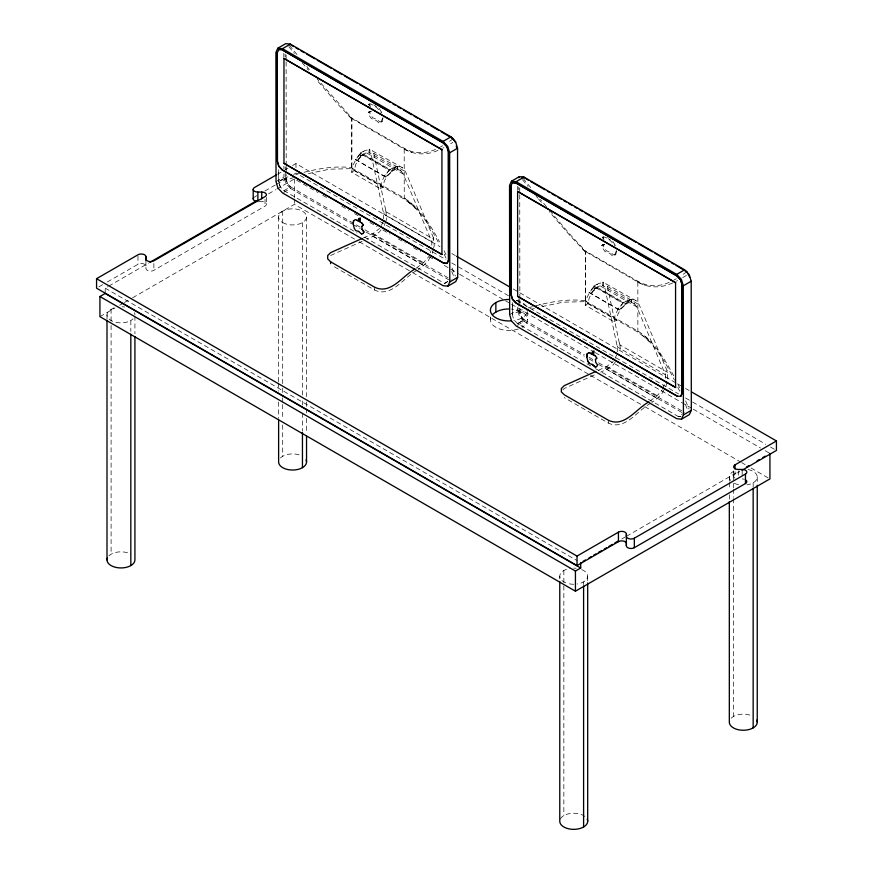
<?xml version="1.0" encoding="UTF-8"?>
<svg xmlns="http://www.w3.org/2000/svg" width="873" height="873" viewBox="0 0 873 873"><rect width="100%" height="100%" fill="white"/><g stroke="black" fill="none" stroke-linecap="round" stroke-linejoin="round"><path stroke-width="0.65" stroke-dasharray="4.37 3.27" d="M259.15 201.565L261.725 201.565A4.649 2.684 0 0 1 266.025 203.223A4.649 2.684 0 0 1 265.021 206.148L153.866 270.324A4.649 2.684 0 0 1 148.803 270.903A4.649 2.684 0 0 1 145.922 268.415L145.922 266.189A4.649 2.684 0 0 0 143.052 263.701A4.649 2.684 0 0 0 137.978 264.29L105.764 282.885M431.797 245.269L431.819 241.756L433.39 237.685L405.563 171.763L402.355 167.66L369.257 149.163L368.919 152.437L370.512 153.572L371.407 155.623L383.684 213.961L383.64 218.85M665.444 378.271L665.466 374.746L667.037 370.676L639.2 304.753L636.002 300.661L602.905 282.154L602.556 285.427L604.16 286.573L605.054 288.614L617.32 346.952L617.287 351.852M383.029 117.724L382.079 121.794L378.729 122.842L376.307 120.507L371.374 118.564L369.388 115.716L368.242 112.333L370.96 111.613A5.827 2.805 52.3 0 0 371.298 111.078L368.242 112.333L370.283 111.493M616.676 250.715L615.716 254.785L612.377 255.833L609.943 253.497L605.011 251.555L603.025 248.707L601.89 245.324L604.607 244.615M351.59 172.188L352.856 165.684L356.042 159.17L360.614 153.768L389.249 170.3L384.677 175.702L381.479 182.217L380.213 188.721L351.59 172.188L354.274 170.628L355.715 164.462L359.218 158.57L363.91 154.456L360.287 156.169L360.287 153.07L363.583 151.16L403.206 173.978L431.819 241.756L383.684 213.961L385.702 210.153L373.764 153.408L372.182 150.352M585.237 305.179L586.492 298.686L589.69 292.16L594.262 286.77L622.896 303.291L618.324 308.693L615.127 315.208L613.861 321.711L585.237 305.179L587.922 303.629L589.362 297.453L592.865 291.571L597.558 287.446L593.935 289.159L593.935 286.06L597.219 284.161L636.854 306.969L665.466 374.746L617.32 346.952L619.339 343.144L607.412 286.399L605.829 283.343M382.625 118.041L380.868 122.526M616.273 251.031L614.516 255.527M380.213 188.721L382.909 187.16L384.349 180.984L387.852 175.102L392.544 170.988L392.534 167.878L389.249 170.3M613.861 321.711L616.556 320.151L617.986 313.985L621.5 308.093L626.181 303.979L626.181 300.879L622.896 303.291M432.288 253.257L433.259 249.482M433.586 248.227L434.23 245.706L433.39 237.685M665.935 386.248L667.878 378.707L667.037 370.676M384.284 225.54L385.113 223.128M385.528 221.928L386.783 218.315L385.702 210.153M430.203 252.788L430.989 250.791M662.672 388.78L664.637 383.782M415.45 208.407L411.87 204.751L404.177 199.12L351.852 168.915A9.308 6.624 -82.9 0 0 351.655 167.954L351.819 118.008L317.161 78.952M351.633 118.444L404.199 149.065C414.773 155.438 428.119 155.198 439.064 149.894M649.086 341.398L645.518 337.742L637.825 332.122L585.499 301.905A9.308 6.624 -82.9 0 0 585.303 300.945L585.467 250.998L570.975 235.492L549.935 210.917M430.367 256.815L428.457 260.383L423.569 265.545L418.232 269.495M664.015 389.816L662.105 393.374L657.216 398.535L651.88 402.497M381.326 225.267L383.629 221M614.963 358.257L617.276 353.991M403.206 173.978L401.056 171.01L369.868 152.982L369.868 149.512L365.001 150.44L359.894 153.943L355.431 159.421L386.084 177.372L396.844 166.328L399.758 166.907M636.854 306.969L634.704 304.011L603.505 285.973L603.505 282.503L598.649 283.43L593.542 286.933L589.079 292.422L619.732 310.362L630.492 299.33L633.405 299.897M380.999 229.872L379.362 232.032L373.087 236.397L367.02 239.126M615.465 361.782L613.01 365.034L606.735 369.388L600.668 372.116M357.068 160.621L361.127 155.787L365.732 153.048L369.868 152.982L368.919 152.437M590.715 293.612L594.775 288.777L599.369 286.038L603.505 285.973L602.556 285.427M355.431 159.421L384.273 176.073L390.035 169.307L396.844 166.328M589.079 292.422L617.92 309.075L623.682 302.298L630.492 299.33M416.105 268.229L423.569 262.697L428.632 256.782M649.741 401.231L657.216 395.687L662.28 389.773M562.79 389.936L564.231 388.496L595.812 374.299M384.273 176.073L385.539 176.979L388.398 174.294M617.92 309.075L619.186 309.97L622.034 307.285M363.375 237.914L373.087 233.549L379.591 228.464M598.234 370.359L606.735 366.54L613.239 361.466M113.981 307.82L108.874 310.766L107.477 312.709A13.957 8.064 0 0 0 115.618 322.246A13.957 8.064 0 0 0 133.056 318.831M417.163 270.292C403.872 276.905 391.791 298.108 374.681 290.076L331.751 265.294M650.811 403.282C637.519 409.895 625.428 431.098 608.328 423.078L564.231 397.619M453.142 138.796L446.987 143.085M686.789 271.798L680.634 276.075M450.675 143.739L452.781 142.354M686.429 275.344L682.108 278.05M370.141 106.386L368.581 104.4L370.327 103.429L372.007 103.658M276.021 181.606L283.911 177.033L283.911 170.246M360.167 227.133L290.502 186.822L283.921 190.718L280.2 186.789L278.651 181.606L285.231 177.797L285.22 170.999M280.255 186.757L278.727 181.649L286.213 177.328L286.213 174.611M283.736 192.355L290.502 188.437L351.906 223.881M360.287 156.169L363.583 154.27L363.583 151.16M447.805 281.433L444.51 283.343L447.303 283.714M447.805 281.532L444.51 283.441L361.859 235.623M603.789 239.377L602.228 237.401L603.974 236.43L607.466 237.903M509.657 314.596L517.558 310.035L517.558 307.318M590.77 365.983L517.569 323.621L513.837 319.791L512.298 314.596L522.807 309.489M517.569 323.621L524.149 319.813L584.364 354.678M517.569 323.719L524.149 319.911L520.417 315.982L518.878 310.788L518.868 303.99M517.383 325.345L524.149 321.428L584.364 356.195M593.935 289.159L597.23 287.261L597.219 284.161M595.495 368.613L678.157 416.432L682.544 413.802M277.581 174.196L281.03 172.199M285.635 169.537L287.926 168.216M292.531 165.554L295.98 163.567L440.003 246.71M98.867 286.868L104.618 283.55M254.567 196.971L256.869 195.65M264.923 191.001L275.279 185.021M276.425 184.356L289.083 177.044M293.688 174.393L295.98 173.061L445.907 259.619M105.197 293.481L105.197 288.155L107.543 286.802M108.721 286.126L148.672 263.046M268.557 193.839L275.606 189.768M276.785 189.092L294.408 178.91L318.012 192.54M99.926 316.659L114.963 307.973M119.666 305.255L123.202 303.215M124.392 302.527L131.474 298.446M132.652 297.758L294.408 204.369L354.591 239.115M621.838 538.947L625.374 536.906M626.541 536.229L739.366 471.093M735.022 478.164A4.649 2.684 0 0 1 735.022 474.366L739.617 471.704M390.951 171.883C393.887 169.591 397.902 168.5 401.056 171.01M624.599 304.884C627.523 302.593 631.539 301.491 634.704 304.011M440.352 147.035L442.611 145.747M674 280.026L676.259 278.749M368.581 104.4L371.243 104.116L376.667 107.477L381.588 112.89M602.228 237.401L604.891 237.107L610.314 240.479L615.236 245.891M442.731 148.203L443.899 147.592M676.368 281.193L677.546 280.582M351.655 167.954L404.243 198.04C420.426 208.341 430.585 225.321 439.523 241.81M585.303 300.945L637.879 331.031C654.379 341.55 664.637 358.956 673.683 375.794M330.594 255.505L362.164 241.308M672.712 282.885C661.767 288.199 648.421 288.428 637.836 282.055L585.281 251.435M604.094 244.942L601.89 245.324L604.945 244.069M435.572 149.348C425.609 153.954 413.682 153.921 404.155 148.214L351.83 117.997L351.917 167.834A9.308 5.369 -60 0 1 351.884 168.642L329.492 169.198L304.262 174.458M669.22 282.35C659.257 286.955 647.33 286.911 637.792 281.204L585.477 250.998L585.565 300.825A9.308 5.369 -60 0 1 585.532 301.632L563.14 302.189L537.91 307.449M285.231 177.797L286.781 182.981L290.502 186.909L287.413 183.265L286.431 179.958L293.557 177.612M524.149 319.813L521.912 317.717L520.079 312.949L527.205 310.602M286.431 179.958L286.213 177.394L289.159 176.499M531.952 309.151L534.331 308.431M295.718 174.545L300.476 173.203M528.176 307.874C546.64 302.604 565.933 298.359 585.226 300.639A9.308 5.336 0.3 0 1 585.521 300.847M601.89 245.324L604.312 244.647M304.055 172.297C319.518 168.38 335.614 165.739 351.579 167.649A9.308 5.336 0.3 0 1 351.874 167.856M368.242 112.333L370.447 111.94M382.079 121.794L379.69 121.838L377.3 119.612L372.575 117.702L369.006 111.897M615.716 254.785L613.337 254.829L610.936 252.603L606.211 250.693L602.643 244.887M678.157 416.334L680.907 416.607M678.157 416.432L680.951 416.705M397.553 169.438L397.553 166.252L402.355 167.66M631.201 302.429L631.201 299.243L636.002 300.661M376.503 106.724L373.83 104.913M610.151 239.715L608.372 238.645M351.895 118.837A9.308 5.402 -0.3 0 0 351.633 118.695L336.847 103.167L316.375 79.596M585.532 251.839A9.308 5.402 -0.3 0 0 585.281 251.697L570.495 236.157L549.139 211.55M404.155 148.214A9.308 5.369 -60 0 1 404.199 149.065L411.903 152.502M637.792 281.204A9.308 5.369 -60 0 1 637.836 282.055L645.551 285.504M351.623 118.717L347.64 114.679M585.27 251.708L581.287 247.67M602.905 282.154L603.505 282.503M607.412 286.399L639.2 304.753M369.257 149.163L369.868 149.512M373.764 153.408L405.563 171.763M597.23 287.261L626.181 303.979M593.935 286.06L622.885 302.778M363.583 154.27L392.544 170.988M360.287 153.07L389.249 169.788M587.922 303.629L616.556 320.151M354.274 170.628L382.909 187.16M619.339 343.144L619.972 344.911L667.518 372.356M386.324 211.91L433.881 239.366M451.81 253.53L455.346 255.571M513.193 288.963L680.82 385.746M685.545 388.474L689.081 390.515M451.81 263.024L508.468 295.74M516.729 300.508L678.463 393.887M685.545 397.968L691.438 401.384M692.627 402.06L765.817 444.313M770.532 447.041L775.257 449.77M322.726 195.257L327.451 197.985M341.605 206.159L348.687 210.251M354.591 213.656L358.126 215.696M369.923 222.506L377.005 226.598M382.909 230.003L389.991 234.095M398.241 238.864L405.323 242.945M413.584 247.714L420.666 251.806M428.927 256.575L433.641 259.292M444.259 265.425L458.423 273.598M459.602 274.286L504.441 300.17M505.62 300.847L510.345 303.575M511.523 304.262L594.12 351.95M595.299 352.627L692.049 408.488M693.227 409.164L760.492 448.002M765.206 450.719L769.931 453.447M606.735 366.54L657.216 395.687M589.089 357.308L593.815 360.134M598.54 362.764L684.738 412.525M373.087 233.549L423.569 262.697M589.089 358.923L593.815 361.651M598.54 364.379L682.38 412.776M364.892 229.774L451.09 279.535M606.735 369.388L657.216 398.535M353.085 224.568L360.167 228.661M366.071 232.065L448.733 279.786M373.087 236.397L423.569 265.545M283.921 190.63L357.133 232.993M359.305 241.843L411.227 271.809M412.405 272.496L589.395 374.681M590.574 375.357L643.674 406.01M644.852 406.698L740.424 461.872M741.614 462.559L745.149 464.6M751.053 468.004L769.931 478.906M105.197 288.155L577.173 560.652M404.199 149.065L404.243 198.04L415.613 207.261M641.982 335.156C656.987 346.494 666.001 363.746 674.469 380.148M408.335 202.154C422.467 212.783 431.24 228.813 439.326 244.189M645.638 336.64L649.261 340.252M524.149 321.428L519.49 316.517L517.558 310.035M290.502 188.437L285.842 183.526L283.911 177.033M522.447 179.707L528.067 186.418M535.782 195.65L537.888 198.171M538.597 199L542.1 203.191M288.799 46.706L294.419 53.428M302.145 62.66L308.464 70.2M546.476 206.737L540.42 199.426M523.014 178.321L530.926 187.913M306.783 66.435L309.369 69.578M289.378 45.32L297.278 54.923M612.813 241.439L615.509 245.706M379.166 108.448L381.861 112.715M602.676 237.14L604.04 239.213M369.039 104.138L370.403 106.222M677.71 383.716L681.104 390.755M444.073 250.726L446.485 255.745M677.819 387.143L680.154 392.173M444.171 254.152L446.518 259.183M685.665 400.936L689.048 409.011M452.018 267.946L455.4 276.021M685.403 404.439L687.498 409.601M451.767 271.448L454.266 277.636M520.079 312.949L519.861 307.602M631.255 299.275L631.572 302.647M397.608 166.285L397.924 169.657M619.972 344.911L620.43 351.306M637.836 282.055L637.879 331.031A9.308 5.369 -60 0 1 637.825 332.122M594.262 286.77L594.262 289.356M519.751 187.99L519.751 193.424M519.751 194.777L519.85 298.086M519.85 299.439L519.85 306.237M518.769 187.095L518.769 189.812M518.868 298.555L518.868 302.636M517.449 186.342L517.449 190.412M512.375 314.651L512.364 302.418L512.298 314.596M360.614 153.768L360.614 156.354M286.104 54.988L286.115 60.433M286.115 61.787L286.202 165.095M286.202 166.448L286.213 173.247M285.122 54.104L285.122 56.821M285.22 166.929L285.22 169.646M283.801 53.34L283.812 57.422M283.911 166.165L283.911 168.882M278.727 181.649L278.716 169.417L278.651 181.606M757.251 477.105L757.251 483.904M753.159 482.802L753.159 486.883M742.17 470.809L742.17 476.232M738.307 470.809L738.307 476.232M735.022 471.649L735.022 474.366M733.658 470.831L733.658 476.265M733.418 487.745L733.418 471.398A13.957 8.064 0 0 0 731.203 481.132M733.418 489.098L733.418 497.272M733.418 498.636L733.418 716.493M729.326 477.105L729.326 481.187M729.326 482.551L729.326 489.36M729.326 494.805L729.326 500.251M608.328 420.219L608.328 423.078M587.682 576.202L587.682 581.647M583.601 581.898L583.601 584.615M563.849 570.495L563.849 815.589M559.768 576.202L559.768 578.919M527.63 311.563L527.63 319.704M522.185 317.805L522.185 327.299A18.617 10.749 0 0 0 526.648 316.244A18.617 10.749 0 0 0 511.447 309.042M490.397 316.986L490.397 319.704M374.681 287.228L374.681 290.076M306.543 216.886L306.543 396.615M306.543 402.06L306.543 407.516M306.543 408.87L306.543 412.962M306.543 418.407L306.543 433.379M302.451 222.582L302.451 395.513M302.451 400.958L302.451 405.039M302.451 413.213L302.451 430.913M295.98 163.567L295.98 167.638M294.408 178.91L294.408 197.669M294.408 199.011L294.408 204.369M282.699 211.19L282.699 386.837M282.699 388.19L282.699 396.364M282.699 397.728L282.699 403.173M282.699 404.537L282.699 419.509M282.699 424.955L282.699 456.273M278.618 216.886L278.618 381.643M278.618 383.007L278.618 391.169M278.618 402.06L278.618 418.407M266.385 197.462L266.385 204.249M265.021 199.36L265.021 206.148M153.866 263.537L153.866 270.324M145.922 261.638L145.922 268.415M137.978 256.138L137.978 264.29M134.922 316.157L134.922 333.857M130.83 320.5L130.83 331.391M111.089 309.097L111.089 324.079M111.089 325.433L111.089 554.191M106.997 314.793L106.997 318.885M122.176 306.761A13.957 8.064 0 0 1 124.577 307.012M134.453 312.709A13.957 8.064 0 0 1 134.922 314.793M526.997 312.981A18.617 10.749 0 0 1 513.837 320.587M516.139 300.268A18.617 10.749 0 0 1 526.506 306.532M518.322 329.012A18.617 10.749 0 0 1 497.686 328.226A18.617 10.749 0 0 1 491.041 316.921M581.734 569.589A13.957 8.064 0 0 1 587.474 577.599A13.957 8.064 0 0 1 577.337 583.982M573.725 584.255A13.957 8.064 0 0 1 566.741 583.175M565.715 582.804A13.957 8.064 0 0 1 559.975 574.794A13.957 8.064 0 0 1 570.113 568.41M573.725 568.137A13.957 8.064 0 0 1 576.147 568.258M560.237 819.201A13.957 8.064 0 0 1 571.902 813.298A13.957 8.064 0 0 1 585.816 817.259M280.484 457.943A13.957 8.064 0 0 1 301.556 455.804M731.203 718.163A13.957 8.064 0 0 1 752.264 716.024M748.063 469.521A13.957 8.064 0 0 1 757.24 477.455A13.957 8.064 0 0 1 746.906 484.886M738.514 484.679A13.957 8.064 0 0 1 733.418 482.802M108.874 555.861A13.957 8.064 0 0 1 130.83 554.191M742.17 478.95A4.649 2.684 0 0 1 744.494 479.31M404.243 198.04A9.308 5.369 -60 0 1 404.177 199.12M282.699 222.582A13.957 8.064 0 0 0 306.063 218.97A13.957 8.064 0 0 0 288.963 209.094A13.957 8.064 0 0 0 282.699 222.582"/><path stroke-width="1.31" d="M746.197 480.292A4.649 2.684 0 0 1 745.455 483.533L634.322 547.698A4.649 2.684 0 0 1 629.247 548.277A4.649 2.684 0 0 1 626.378 545.8L626.378 543.573A4.649 2.684 0 0 0 623.508 541.085A4.649 2.684 0 0 0 618.433 541.675L577.02 565.584L96.565 288.199L96.565 278.694L137.978 254.785A4.649 2.684 0 0 1 143.052 254.207A4.649 2.684 0 0 1 145.922 256.684L145.922 258.921A4.649 2.684 0 0 0 148.803 261.398A4.649 2.684 0 0 0 153.866 260.82L265.021 196.654A4.649 2.684 0 0 0 266.025 193.719A4.649 2.684 0 0 0 261.725 192.06L257.862 192.06A4.649 2.684 0 0 1 253.563 190.401A4.649 2.684 0 0 1 254.567 187.477L276.425 174.851M96.565 278.694L577.02 556.09L618.433 532.17A4.649 2.684 0 0 1 623.508 531.592A4.649 2.684 0 0 1 626.378 534.069L626.378 536.295A4.649 2.684 0 0 0 629.247 538.783A4.649 2.684 0 0 0 634.322 538.194L745.455 474.039A4.649 2.684 0 0 0 746.47 471.104A4.649 2.684 0 0 0 742.17 469.445L738.307 469.445A4.649 2.684 0 0 1 734.007 467.786A4.649 2.684 0 0 1 735.022 464.862L776.435 440.952L776.435 450.446L741.919 470.372M358.672 231.41L355.682 230.592L354.122 228.06L353.216 223.99L353.521 220.814L355.224 219.603L360.254 221.742M353.216 223.99L353.598 220.771M596.586 366.605L595.124 366.856L592.32 364.401L589.33 363.583L587.769 361.062L586.852 356.981L587.158 353.805L588.871 352.594M586.852 356.981L587.245 353.761M360.069 220.105L360.407 217.955L358.847 218.632L358.563 220.705L360.156 220.061M593.716 353.096L594.055 350.946L592.494 351.623L592.21 353.707L593.804 353.052M358.65 220.662L358.934 218.577M592.298 353.652L592.581 351.579M277.821 48.222L275.901 52.478L276.021 181.606L277.952 188.088L282.601 192.998L443.2 285.722L447.849 286.18L455.75 281.608L457.67 277.352L457.55 148.224L455.619 141.742L450.97 136.832L290.371 44.108L285.722 43.65L277.821 48.222L282.481 48.681L443.069 141.393L447.718 146.304L449.66 152.797L449.77 281.924L447.849 286.18M277.221 52.86L277.483 161.385L278.923 166.241L282.416 169.929L443.67 263.024L447.162 263.373L448.602 260.176L448.504 151.553L447.052 146.697L443.56 143.008L282.317 49.914L443.397 143.107L446.889 146.795L448.34 151.651L448.438 260.274L446.998 263.471L443.506 263.122L282.252 170.028L278.76 166.339L277.319 161.483L277.221 52.86L278.825 49.565M511.469 181.213L509.548 185.469L509.657 314.596L511.589 321.089L516.249 326L676.837 418.713L681.497 419.171L689.386 414.61L691.318 410.343L691.198 281.215L689.266 274.733L684.607 269.822L524.018 177.11L519.37 176.641L511.469 181.213L516.118 181.671L676.717 274.395L681.366 279.305L683.297 285.787L683.417 414.915L681.497 419.171M510.858 185.851L512.473 182.566L515.954 182.904L677.208 276.01L680.7 279.687L682.151 284.554L682.25 393.166L680.798 396.364L677.153 396.113L515.899 303.018L512.407 299.33L510.956 294.474L510.858 185.851L511.12 294.376L512.571 299.243L516.063 302.92L677.153 396.113M518.889 177.71L519.37 176.641M680.634 396.462L682.075 393.265L681.988 284.642L680.536 279.786L677.044 276.097L515.79 183.003L512.309 182.653M362.852 233.658L363.986 232.011L362.109 229.25M361.771 226.423L363.386 225.169L361.88 222.975L356.882 220.061M595.419 359.425L597.034 358.159L595.441 356.02M415.035 269.026C402.606 275.639 390.842 295.009 374.681 287.228L330.594 261.769L327.702 258.877L327.702 255.538L330.594 252.646L362.164 238.46M648.683 402.017C636.253 408.64 624.49 427.999 608.328 420.219L564.231 394.76L561.339 391.879L561.339 388.54L564.231 385.648L595.812 371.451M282.481 48.681L290.371 44.108M283.965 58.458L441.924 149.654L283.965 58.458L283.976 163.327L441.934 254.523L441.924 149.654M283.976 163.327L442.011 254.48M443.069 141.393L450.97 136.832M449.66 152.797L457.55 148.224M363.386 225.169L361.793 223.03M363.91 232.054L362.022 229.293L361.859 226.38M516.118 181.671L524.018 177.11M517.613 191.46L675.571 282.656L517.613 191.46L517.624 296.329L675.582 387.525L675.571 282.656M449.77 281.924L457.67 277.352M517.624 296.329L675.658 387.47M676.717 274.395L684.607 269.822M683.297 285.787L691.198 281.215M683.417 414.915L691.318 410.343M149.85 262.369L256.804 200.626M769.931 453.447L769.931 478.906L575.438 591.196L99.926 316.659L99.926 296.514L105.197 293.481L580.709 568.017L580.709 562.692M583.055 561.339L585.412 559.975M588.937 557.945L591.283 556.581M593.64 555.228L595.986 553.875M598.332 552.511L601.868 550.481M604.214 549.117L606.56 547.764M608.918 546.411L612.442 544.37M614.788 543.017L618.313 540.976M746.426 467.022L748.772 465.658M757 460.911L759.346 459.558M762.871 457.517L765.228 456.164M99.926 296.514L575.438 571.051L580.709 568.017M521.661 177.612L522.294 177.437A7.191 3.241 51 0 1 524.913 178.179M361.4 233.909L362.939 233.604M278.662 49.663L282.317 49.914M588.784 352.648L595.528 355.977M593.902 354.733L590.53 353.052M526.103 178.878L528.46 180.242M530.828 181.606L544.992 189.79M547.36 191.154L549.717 192.518M552.085 193.882L555.621 195.923M557.989 197.287L561.525 199.328M563.893 200.692L566.25 202.056M568.607 203.42L572.153 205.471M574.51 206.836L576.878 208.2M579.236 209.564L582.782 211.604M585.139 212.968L593.411 217.737M595.768 219.101L609.943 227.286M612.3 228.65L635.915 242.279M638.283 243.643L652.447 251.828M654.805 253.192L668.98 261.365M671.337 262.729L673.705 264.093M676.062 265.457L686.789 271.798L689.703 277.134M291.276 45.21L293.634 46.564M296.002 47.928L298.359 49.292M300.727 50.656L304.262 52.707M306.63 54.071L314.891 58.84M317.259 60.204L331.424 68.389M333.781 69.753L342.052 74.521M344.409 75.886L357.406 83.382M359.763 84.746L373.928 92.931M376.296 94.295L390.46 102.468M392.828 103.832L395.185 105.197M397.553 106.561L401.089 108.601M403.457 109.965L411.718 114.745M414.086 116.109L417.621 118.15M419.989 119.514L422.346 120.878M424.704 122.242L428.25 124.282M430.607 125.647L438.879 130.426M441.236 131.79L453.142 138.796L455.553 142.517M456.524 256.258L510.825 287.599M691.438 391.879L776.435 440.952M685.512 270.914L686.789 271.798M451.865 137.923L453.142 138.796M592.232 364.456L595.048 366.911L596.499 366.649L597.634 365.001L595.67 362.284L595.495 359.37M358.585 231.454L361.487 233.866M587.845 361.007L589.417 363.539M456.372 145.736L456.481 147.221M757.251 485.268L757.251 722.189M753.159 488.247L753.159 727.896M745.455 474.039L745.455 483.533M735.022 464.862L735.022 468.932M729.326 501.615L729.326 722.189A13.957 8.064 0 0 0 745.116 730.188A13.957 8.064 0 0 0 756.771 720.105M634.322 538.194L634.322 547.698M626.378 534.069L626.378 545.8M618.433 532.17L618.433 541.675M587.682 583L587.682 821.286M583.601 585.979L583.601 826.993M577.02 556.09L577.02 565.584M575.438 571.051L575.438 591.196M559.768 581.647L559.768 821.286A13.957 8.064 0 0 0 575.547 829.285A13.957 8.064 0 0 0 587.213 819.201M495.853 302.604L495.853 312.098M330.594 261.769L330.594 263.668M306.543 436.107L306.543 461.981M302.451 432.277L302.451 467.677M278.618 419.771L278.618 461.981A13.957 8.064 0 0 0 294.397 469.969A13.957 8.064 0 0 0 306.063 459.885M261.725 192.06L261.725 198.848M257.862 192.06L257.862 201.565M253.203 189.376L253.203 198.88M145.922 256.684L145.922 260.754M134.922 336.585L134.922 559.888A13.957 8.064 0 0 1 119.143 567.876A13.957 8.064 0 0 1 107.477 557.803M130.83 334.108L130.83 565.584M106.997 320.238L106.997 559.888M511.447 320.86A18.617 10.749 0 0 1 490.44 310.908A18.617 10.749 0 0 1 509.014 299.45M256.651 201.467A4.649 2.684 0 0 1 253.825 197.527M492.896 314.324A18.617 10.749 0 0 1 509.014 308.955M289.421 44.468A7.191 3.241 51 0 1 290.305 44.719"/></g></svg>
